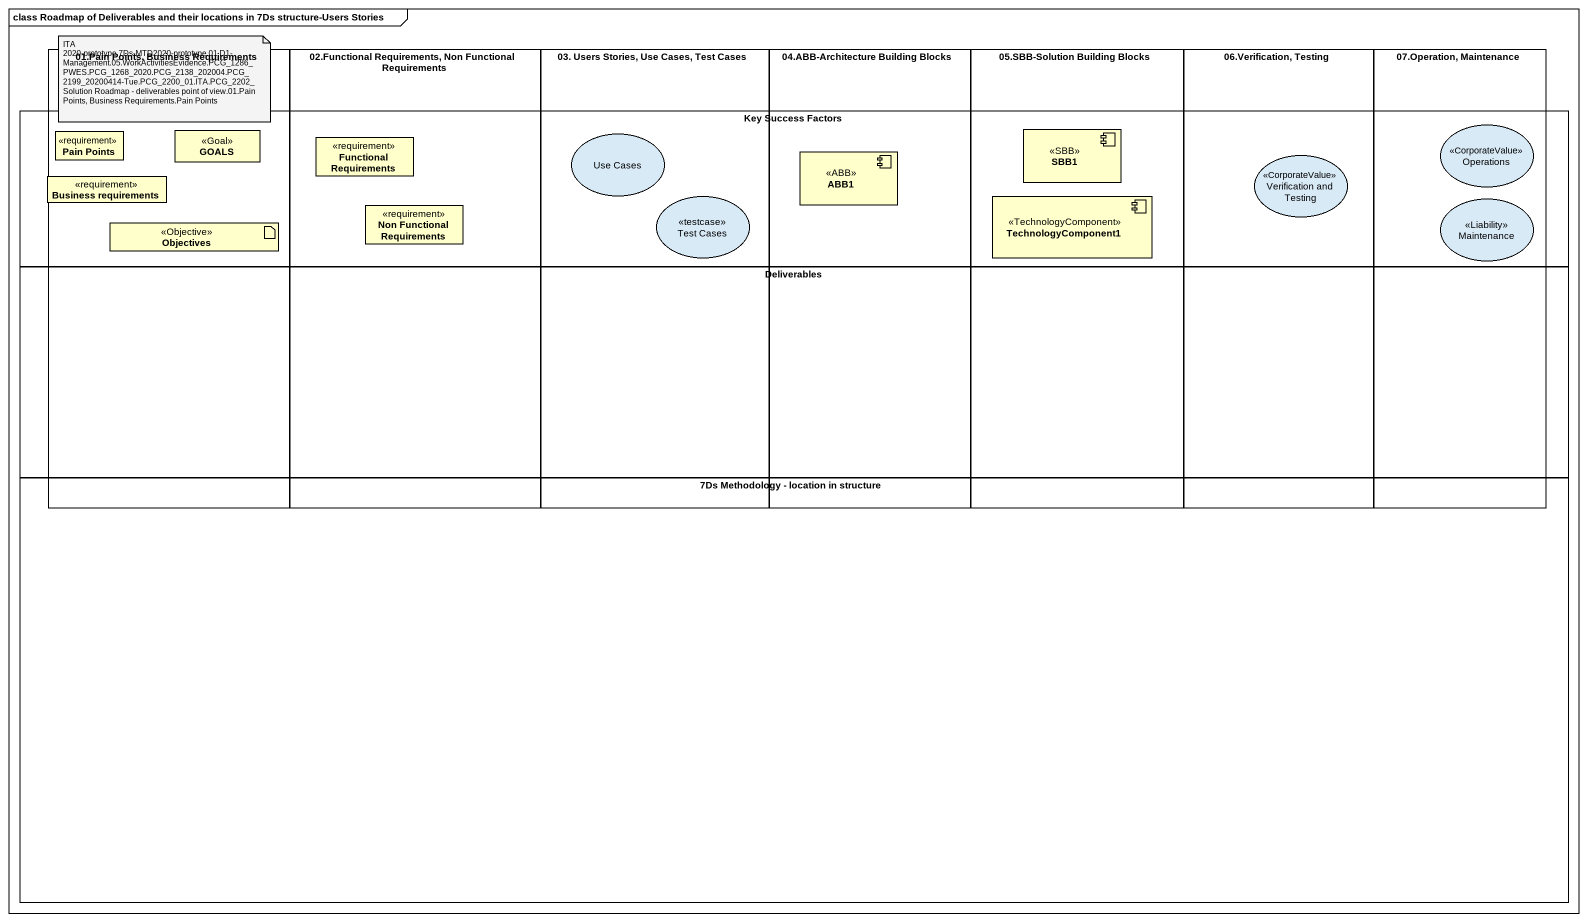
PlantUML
@startuml
mainframe class Roadmap of Deliverables and their locations in 7Ds structure-Users Stories
allowmixing
hide circle
hide empty members
rectangle "01.Pain Points, Business Requirements" as r01_Pain_Points_Business {
  class "Pain Points" as Pain_Points <<requirement>>
  class GOALS <<Goal>>
  class "Business requirements" as Business_requirements <<requirement>>
  artifact Objectives <<Objective>>
}
rectangle "02.Functional Requirements, Non Functional Requirements" as r02_Functional_Requirements {
  class "Functional Requirements" as Functional_Requirements <<requirement>>
  class "Non Functional Requirements" as Non_Functional_Requirements <<requirement>>
}
rectangle "03. Users Stories, Use Cases, Test Cases" as r03_Users_Stories_Use_Cases {
  usecase "Use Cases" as Use_Cases
  usecase "Test Cases" as Test_Cases <<testcase>>
}
rectangle "04.ABB-Architecture Building Blocks" as r04_ABB_Architecture {
  component ABB1 <<ABB>>
}
rectangle "05.SBB-Solution Building Blocks" as r05_SBB_Solution_Building {
  component SBB1 <<SBB>>
  component TechnologyComponent1 <<TechnologyComponent>>
}
rectangle "06.Verification, Testing" as r06_Verification_Testing {
  usecase "Verification and Testing" as Verification_and_Testing <<CorporateValue>>
}
rectangle "07.Operation, Maintenance" as r07_Operation_Maintenance {
  usecase Operations <<CorporateValue>>
  usecase Maintenance <<Liability>>
}
rectangle "Key Success Factors" as Key_Success_Factors
rectangle Deliverables
rectangle "7Ds Methodology - location in structure" as r7Ds_Methodology_location_in
note as N1
  ITA 2020-prototype.7Ds-MTD2020-prototype.01.D1-Management.05.WorkActivitiesEvidence.PCG_1286_PWES.PCG_1268_2020.PCG_2138_202004.PCG_2199_20200414-Tue.PCG_2200_01.ITA.PCG_2202_Solution Roadmap - deliverables point of view.01.Pain Points, Business Requirements.Pain Points
end note
@enduml
